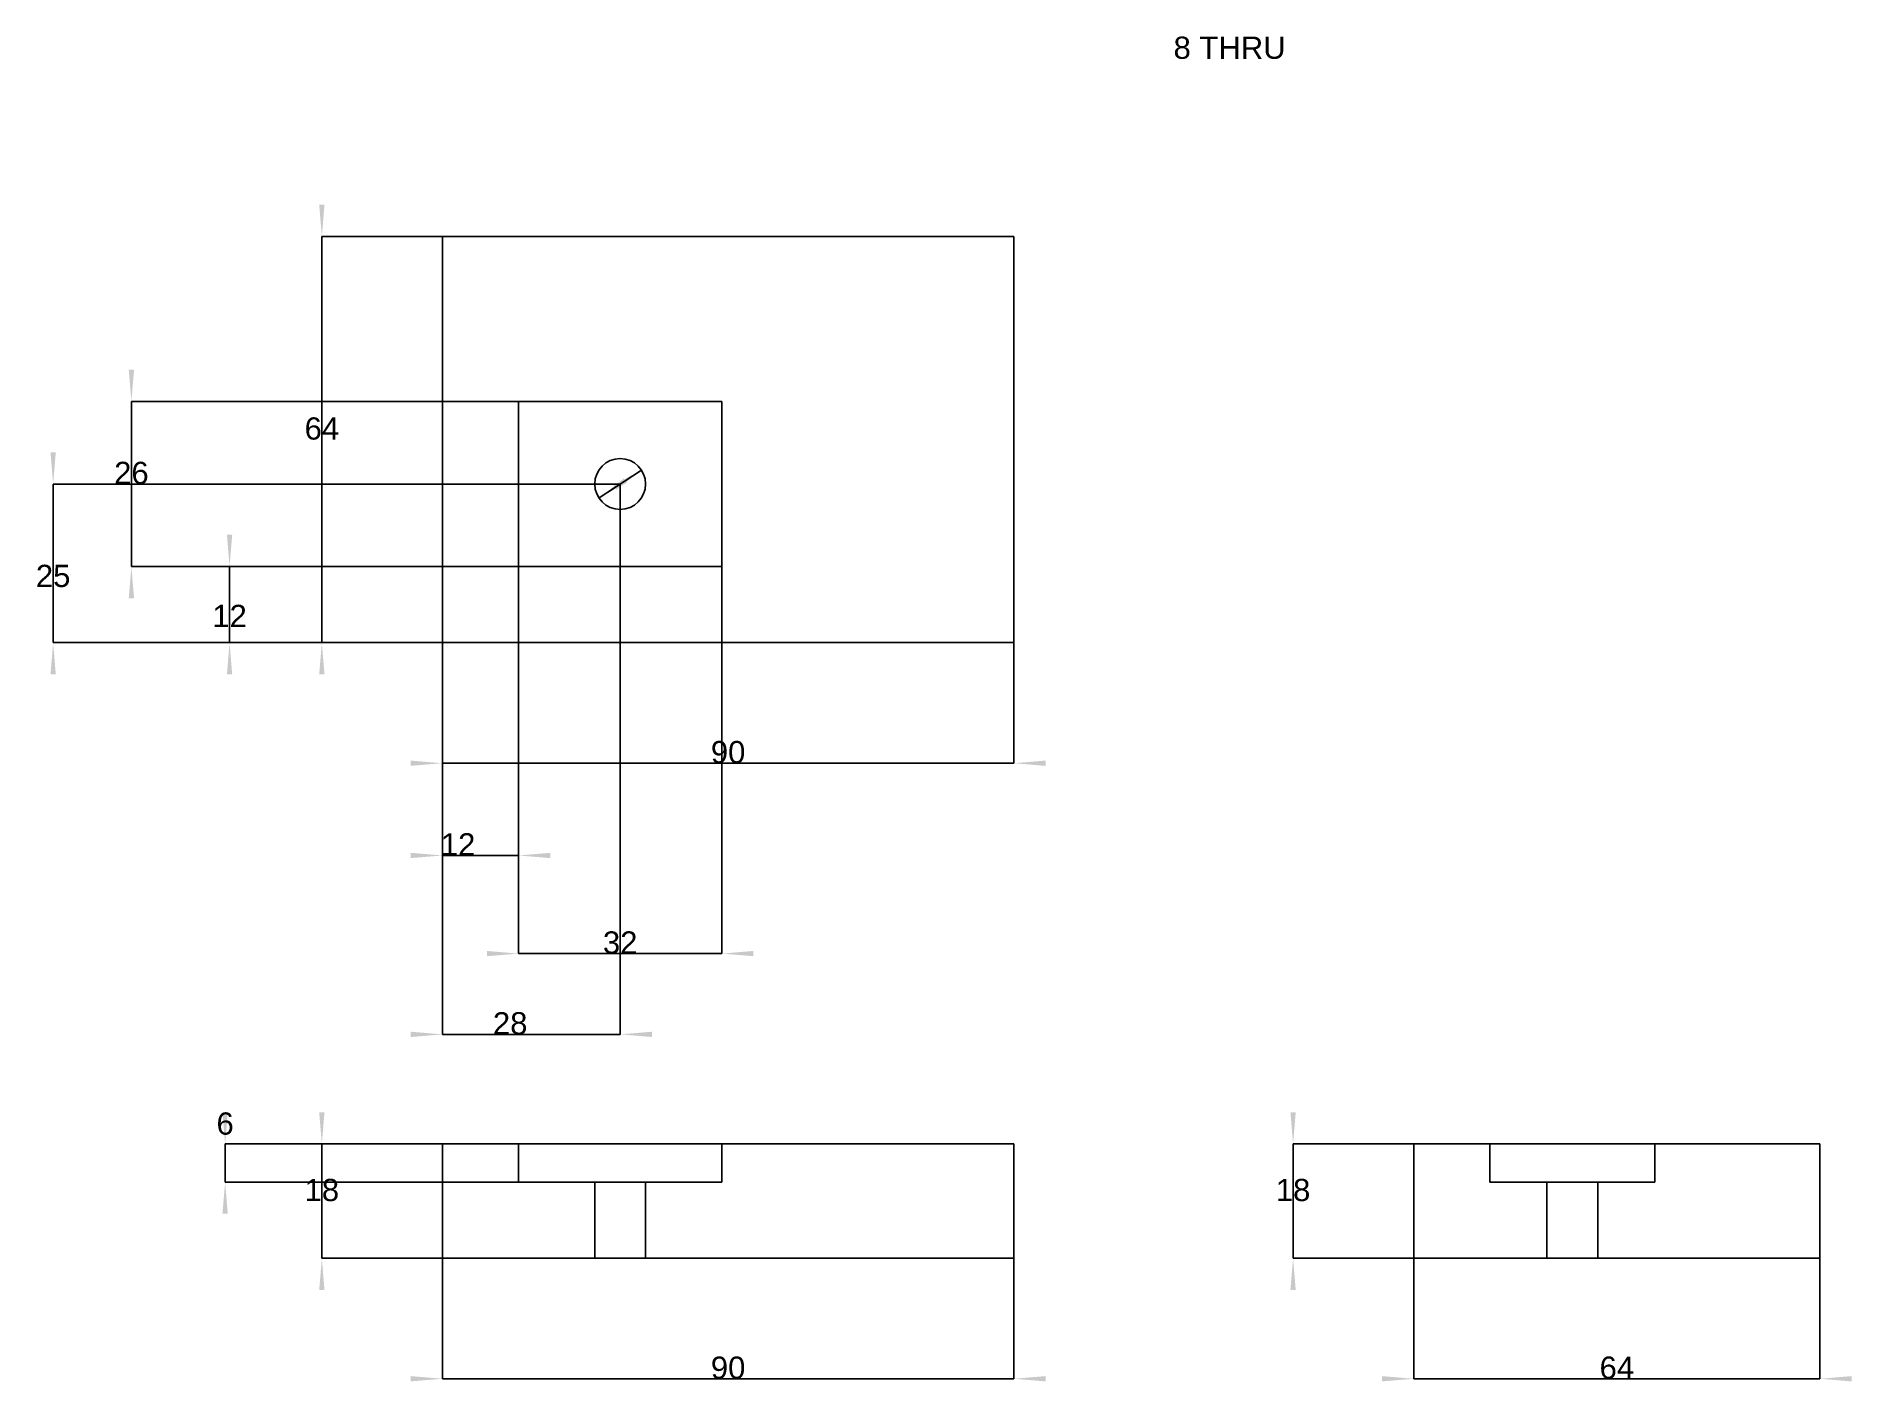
# Model space of a CAD drawing. Header units: millimetres. Extents: x 71 to 357, y 56 to 269.
import ezdxf
from ezdxf.enums import TextEntityAlignment as Align

# ---------------------------------------------------------------- set-up
doc = ezdxf.new("R2010")
doc.units = ezdxf.units.MM
doc.layers.get('0').update_dxf_attribs({"linetype": 'CONTINUOUS'})
for name, color, linetype in [('D', 7, 'CONTINUOUS'), ('D001', 7, 'CONTINUOUS'), ('D002', 7, 'CONTINUOUS'), ('D003', 7, 'CONTINUOUS'), ('D004', 7, 'CONTINUOUS'), ('D005', 7, 'CONTINUOUS'), ('D006', 7, 'CONTINUOUS'), ('D007', 7, 'CONTINUOUS'), ('D008', 7, 'CONTINUOUS'), ('D009', 7, 'CONTINUOUS'), ('D010', 7, 'CONTINUOUS'), ('D011', 7, 'CONTINUOUS'), ('D012', 7, 'CONTINUOUS'), ('D013', 7, 'CONTINUOUS'), ('Front', 7, 'CONTINUOUS'), ('Right', 7, 'CONTINUOUS'), ('Top', 7, 'CONTINUOUS')]:
    doc.layers.add(name, color=color, linetype=linetype)
doc.styles.get("Standard").update_dxf_attribs({"font": 'arial.ttf'})
doc.dimstyles.get("Standard").update_dxf_attribs({"dimscale": 0, "dimtxt": 2.5, "dimasz": 2.5, "dimexe": 1.25, "dimexo": 0.625, "dimtad": 1, "dimtxsty": 'STANDARD', "dimcen": 2.5, "dimazin": 3, "dimtfac": 1, "dimtmove": 0, "dimatfit": 3})

# ---------------------------------------------------------------- blocks, each defined once
blk = doc.blocks.new('*D')
at = {"color": 0}
for points in [[(130, 56.5833), (130, 57.4167), (135, 57)], [(230, 56.5833), (230, 57.4167), (225, 57)]]:
    blk.add_solid(points, dxfattribs=at)
at = {"layer": 'D'}
for p, q in [((135, 76), (135, 57)), ((225, 76), (225, 57)), ((135, 57), (225, 57))]:
    blk.add_line(p, q, dxfattribs=at)
blk.add_text('90', height=3.5, dxfattribs=at).set_placement((180, 57), align=Align.CENTER)
blk = doc.blocks.new('*D001')
at = {"color": 0}
for points in [[(115.583, 99), (116.417, 99), (116, 94)], [(115.583, 71), (116.417, 71), (116, 76)]]:
    blk.add_solid(points, dxfattribs=at)
at = {"layer": 'D001'}
for p, q in [((135, 94), (116, 94)), ((116, 76), (116, 94)), ((135, 76), (116, 76))]:
    blk.add_line(p, q, dxfattribs=at)
blk.add_text('18', height=3.5, dxfattribs=at).set_placement((116, 85), align=Align.CENTER)
blk = doc.blocks.new('*D002')
at = {"color": 0}
for points in [[(130, 153.583), (130, 154.417), (135, 154)], [(230, 153.583), (230, 154.417), (225, 154)]]:
    blk.add_solid(points, dxfattribs=at)
at = {"layer": 'D002'}
for p, q in [((135, 173), (135, 154)), ((225, 173), (225, 154)), ((135, 154), (225, 154))]:
    blk.add_line(p, q, dxfattribs=at)
blk.add_text('90', height=3.5, dxfattribs=at).set_placement((180, 154), align=Align.CENTER)
blk = doc.blocks.new('*D003')
at = {"color": 0}
for points in [[(115.583, 242), (116.417, 242), (116, 237)], [(115.583, 168), (116.417, 168), (116, 173)]]:
    blk.add_solid(points, dxfattribs=at)
at = {"layer": 'D003'}
for p, q in [((135, 237), (116, 237)), ((116, 173), (116, 237)), ((135, 173), (116, 173))]:
    blk.add_line(p, q, dxfattribs=at)
blk.add_text('64', height=3.5, dxfattribs=at).set_placement((116, 205), align=Align.CENTER)
blk = doc.blocks.new('*D004')
at = {"color": 0}
for points in [[(283, 56.5833), (283, 57.4167), (288, 57)], [(357, 56.5833), (357, 57.4167), (352, 57)]]:
    blk.add_solid(points, dxfattribs=at)
at = {"layer": 'D004'}
for p, q in [((288, 76), (288, 57)), ((352, 76), (352, 57)), ((288, 57), (352, 57))]:
    blk.add_line(p, q, dxfattribs=at)
blk.add_text('64', height=3.5, dxfattribs=at).set_placement((320, 57), align=Align.CENTER)
blk = doc.blocks.new('*D005')
at = {"color": 0}
for points in [[(268.583, 99), (269.417, 99), (269, 94)], [(268.583, 71), (269.417, 71), (269, 76)]]:
    blk.add_solid(points, dxfattribs=at)
at = {"layer": 'D005'}
for p, q in [((288, 94), (269, 94)), ((269, 76), (269, 94)), ((288, 76), (269, 76))]:
    blk.add_line(p, q, dxfattribs=at)
blk.add_text('18', height=3.5, dxfattribs=at).set_placement((269, 85), align=Align.CENTER)
blk = doc.blocks.new('*D006')
at = {"color": 0}
for points in [[(130, 139.048), (130, 139.881), (135, 139.464)], [(152, 139.048), (152, 139.881), (147, 139.464)]]:
    blk.add_solid(points, dxfattribs=at)
at = {"layer": 'D006'}
for p, q in [((147, 185), (147, 139.464)), ((135, 173), (135, 139.464)), ((135, 139.464), (147, 139.464))]:
    blk.add_line(p, q, dxfattribs=at)
blk.add_text('12', height=3.5, dxfattribs=at).set_placement((137.464, 139.464), align=Align.CENTER)
blk = doc.blocks.new('*D007')
at = {"color": 0}
for points in [[(101.048, 190), (101.881, 190), (101.464, 185)], [(101.048, 168), (101.881, 168), (101.464, 173)]]:
    blk.add_solid(points, dxfattribs=at)
at = {"layer": 'D007'}
for p, q in [((147, 185), (101.464, 185)), ((101.464, 173), (101.464, 185)), ((135, 173), (101.464, 173))]:
    blk.add_line(p, q, dxfattribs=at)
blk.add_text('12', height=3.5, dxfattribs=at).set_placement((101.464, 175.464), align=Align.CENTER)
blk = doc.blocks.new('*D008')
at = {"color": 0}
for points in [[(142, 123.583), (142, 124.417), (147, 124)], [(184, 123.583), (184, 124.417), (179, 124)]]:
    blk.add_solid(points, dxfattribs=at)
at = {"layer": 'D008'}
for p, q in [((147, 185), (147, 124)), ((179, 185), (179, 124)), ((147, 124), (179, 124))]:
    blk.add_line(p, q, dxfattribs=at)
blk.add_text('32', height=3.5, dxfattribs=at).set_placement((163, 124), align=Align.CENTER)
blk = doc.blocks.new('*D009')
at = {"color": 0}
for points in [[(85.5833, 216), (86.4167, 216), (86, 211)], [(85.5833, 180), (86.4167, 180), (86, 185)]]:
    blk.add_solid(points, dxfattribs=at)
at = {"layer": 'D009'}
for p, q in [((147, 211), (86, 211)), ((86, 185), (86, 211)), ((147, 185), (86, 185))]:
    blk.add_line(p, q, dxfattribs=at)
blk.add_text('26', height=3.5, dxfattribs=at).set_placement((86, 198), align=Align.CENTER)
blk = doc.blocks.new('*D010')
at = {"color": 0}
for points in [[(100.347, 99), (101.181, 99), (100.764, 94)], [(100.347, 83), (101.181, 83), (100.764, 88)]]:
    blk.add_solid(points, dxfattribs=at)
at = {"layer": 'D010'}
for p, q in [((135, 94), (100.764, 94)), ((100.764, 88), (100.764, 94)), ((147, 88), (100.764, 88))]:
    blk.add_line(p, q, dxfattribs=at)
blk.add_text('6', height=3.5, dxfattribs=at).set_placement((100.764, 95.4721), align=Align.CENTER)
blk = doc.blocks.new('*D011')
at = {"color": 0}
for points in [[(130, 110.854), (130, 111.687), (135, 111.27)], [(168, 110.854), (168, 111.687), (163, 111.27)]]:
    blk.add_solid(points, dxfattribs=at)
at = {"layer": 'D011'}
for p, q in [((163, 198), (163, 111.27)), ((135, 173), (135, 111.27)), ((135, 111.27), (163, 111.27))]:
    blk.add_line(p, q, dxfattribs=at)
blk.add_text('28', height=3.5, dxfattribs=at).set_placement((145.67, 111.27), align=Align.CENTER)
blk = doc.blocks.new('*D012')
at = {"color": 0}
for points in [[(73.2533, 203), (74.0866, 203), (73.6699, 198)], [(73.2533, 168), (74.0866, 168), (73.6699, 173)]]:
    blk.add_solid(points, dxfattribs=at)
at = {"layer": 'D012'}
for p, q in [((163, 198), (73.6699, 198)), ((73.6699, 173), (73.6699, 198)), ((135, 173), (73.6699, 173))]:
    blk.add_line(p, q, dxfattribs=at)
blk.add_text('25', height=3.5, dxfattribs=at).set_placement((73.6699, 181.77), align=Align.CENTER)
blk = doc.blocks.new('*D013')
at = {"color": 0}
for points in [[(162.395, 197.101), (161.936, 197.797), (166.338, 200.204)], [(164.064, 198.203), (163.605, 198.899), (159.662, 195.796)]]:
    blk.add_solid(points, dxfattribs=at)
at = {"layer": 'D013'}
blk.add_line((166.338, 200.204), (159.662, 195.796), dxfattribs=at)
blk.add_text('8 THRU', height=3.5, dxfattribs=at).set_placement((259, 265), align=Align.CENTER)

msp = doc.modelspace()

# ---------------------------------------------------------------- linework, layer by layer
at = {"layer": 'Front'}
for p, q in [((135, 76), (135, 94)), ((135, 94), (225, 94)), ((135, 76), (135, 94)), ((135, 94), (225, 94)), ((147, 94), (179, 94)), ((147, 94), (179, 94)), ((147, 88), (147, 94)), ((147, 88), (147, 94)), ((179, 88), (179, 94)), ((179, 88), (179, 94)), ((225, 76), (225, 94)), ((225, 76), (225, 94)), ((147, 88), (179, 88)), ((147, 88), (179, 88)), ((159, 88), (159, 76)), ((167, 88), (167, 76)), ((135, 76), (225, 76)), ((135, 76), (225, 76))]:
    msp.add_line(p, q, dxfattribs=at)
for points in [[(159, 88), (159.1, 88), (159.396, 88), (159.873, 88), (160.506, 88), (161.264, 88), (162.11, 88), (163, 88), (163.89, 88), (164.736, 88), (165.494, 88), (166.127, 88), (166.604, 88), (166.9, 88), (167, 88)], [(167, 88), (166.9, 88), (166.604, 88), (166.127, 88), (165.494, 88), (164.736, 88), (163.89, 88), (163, 88), (162.11, 88), (161.264, 88), (160.506, 88), (159.873, 88), (159.396, 88), (159.1, 88), (159, 88)], [(159, 76), (159.1, 76), (159.396, 76), (159.873, 76), (160.506, 76), (161.264, 76), (162.11, 76), (163, 76), (163.89, 76), (164.736, 76), (165.494, 76), (166.127, 76), (166.604, 76), (166.9, 76), (167, 76)], [(167, 76), (166.9, 76), (166.604, 76), (166.127, 76), (165.494, 76), (164.736, 76), (163.89, 76), (163, 76), (162.11, 76), (161.264, 76), (160.506, 76), (159.873, 76), (159.396, 76), (159.1, 76), (159, 76)]]:
    msp.add_open_spline(points, degree=1, dxfattribs=at)
at = {"layer": 'Right'}
for p, q in [((288, 76), (288, 94)), ((288, 94), (352, 94)), ((288, 76), (288, 94)), ((288, 94), (352, 94)), ((300, 94), (326, 94)), ((300, 94), (326, 94)), ((300, 88), (300, 94)), ((300, 88), (300, 94)), ((326, 88), (326, 94)), ((326, 88), (326, 94)), ((352, 76), (352, 94)), ((352, 76), (352, 94)), ((300, 88), (326, 88)), ((300, 88), (326, 88)), ((309, 88), (309, 76)), ((317, 88), (317, 76)), ((288, 76), (352, 76)), ((288, 76), (352, 76))]:
    msp.add_line(p, q, dxfattribs=at)
for points in [[(317, 88), (316.9, 88), (316.604, 88), (316.127, 88), (315.494, 88), (314.736, 88), (313.89, 88), (313, 88), (312.11, 88), (311.264, 88), (310.506, 88), (309.873, 88), (309.396, 88), (309.1, 88), (309, 88)], [(313, 88), (313.448, 88), (313.89, 88), (314.321, 88), (314.736, 88), (315.128, 88), (315.494, 88), (315.828, 88), (316.127, 88), (316.387, 88), (316.604, 88), (316.776, 88), (316.9, 88), (316.975, 88), (317, 88)], [(317, 76), (316.9, 76), (316.604, 76), (316.127, 76), (315.494, 76), (314.736, 76), (313.89, 76), (313, 76), (312.11, 76), (311.264, 76), (310.506, 76), (309.873, 76), (309.396, 76), (309.1, 76), (309, 76)], [(313, 76), (313.448, 76), (313.89, 76), (314.321, 76), (314.736, 76), (315.128, 76), (315.494, 76), (315.828, 76), (316.127, 76), (316.387, 76), (316.604, 76), (316.776, 76), (316.9, 76), (316.975, 76), (317, 76)]]:
    msp.add_open_spline(points, degree=1, dxfattribs=at)
for points in [[(309, 88), (309.013, 88), (309.025, 88), (309.063, 88), (309.1, 88), (309.162, 88), (309.224, 88), (309.31, 88), (309.396, 88), (309.505, 88), (309.613, 88), (309.743, 88), (309.873, 88), (310.022, 88), (310.172, 88), (310.339, 88), (310.506, 88), (310.689, 88), (310.872, 88), (311.068, 88), (311.264, 88), (311.472, 88), (311.679, 88), (311.894, 88), (312.11, 88), (312.551, 88), (313, 88)], [(309, 76), (309.013, 76), (309.025, 76), (309.063, 76), (309.1, 76), (309.162, 76), (309.224, 76), (309.31, 76), (309.396, 76), (309.505, 76), (309.613, 76), (309.743, 76), (309.873, 76), (310.022, 76), (310.172, 76), (310.339, 76), (310.506, 76), (310.689, 76), (310.872, 76), (311.068, 76), (311.264, 76), (311.472, 76), (311.679, 76), (311.894, 76), (312.11, 76), (312.551, 76), (313, 76)]]:
    msp.add_open_spline(points, degree=2, knots=[4.712389, 4.712389, 4.712389, 4.8245887, 4.8245887, 4.9367885, 4.9367885, 5.0489882, 5.0489882, 5.1611879, 5.1611879, 5.2733877, 5.2733877, 5.3855874, 5.3855874, 5.4977871, 5.4977871, 5.6099869, 5.6099869, 5.7221866, 5.7221866, 5.8343864, 5.8343864, 5.9465861, 5.9465861, 6.0587858, 6.0587858, 6.2831853, 6.2831853, 6.2831853], dxfattribs=at)
at = {"layer": 'Top'}
for p, q in [((135, 173), (135, 237)), ((135, 237), (225, 237)), ((135, 173), (135, 237)), ((135, 237), (225, 237)), ((225, 173), (225, 237)), ((225, 173), (225, 237)), ((147, 211), (179, 211)), ((147, 185), (147, 211)), ((147, 211), (179, 211)), ((147, 185), (147, 211)), ((179, 185), (179, 211)), ((179, 185), (179, 211)), ((147, 185), (179, 185)), ((147, 185), (179, 185)), ((135, 173), (225, 173)), ((135, 173), (225, 173))]:
    msp.add_line(p, q, dxfattribs=at)
msp.add_circle((163, 198), 4, dxfattribs=at)
msp.add_circle((163, 198), 4, dxfattribs=at)

# ---------------------------------------------------------------- dimensions: what is measured, and where the dimension line sits
at = {"layer": 'D'}
dim = msp.add_linear_dim(base=(180, 57), p1=(135, 76), p2=(225, 76), text='90', dimstyle='STANDARD', dxfattribs=at)
dim.commit()
dim.dimension.update_dxf_attribs({"geometry": '*D', "text_midpoint": (180, 62)})
at = {"layer": 'D001'}
dim = msp.add_linear_dim(base=(116, 85), p1=(135, 76), p2=(135, 94), angle=90, text='18', dimstyle='STANDARD', dxfattribs=at)
dim.commit()
dim.dimension.update_dxf_attribs({"geometry": '*D001', "text_midpoint": (121, 85)})
at = {"layer": 'D002'}
dim = msp.add_linear_dim(base=(180, 154), p1=(135, 173), p2=(225, 173), text='90', dimstyle='STANDARD', dxfattribs=at)
dim.commit()
dim.dimension.update_dxf_attribs({"geometry": '*D002', "text_midpoint": (180, 159)})
at = {"layer": 'D003'}
dim = msp.add_linear_dim(base=(116, 205), p1=(135, 173), p2=(135, 237), angle=90, text='64', dimstyle='STANDARD', dxfattribs=at)
dim.commit()
dim.dimension.update_dxf_attribs({"geometry": '*D003', "text_midpoint": (121, 205)})
at = {"layer": 'D004'}
dim = msp.add_linear_dim(base=(320, 57), p1=(288, 76), p2=(352, 76), text='64', dimstyle='STANDARD', dxfattribs=at)
dim.commit()
dim.dimension.update_dxf_attribs({"geometry": '*D004', "text_midpoint": (320, 62)})
at = {"layer": 'D005'}
dim = msp.add_linear_dim(base=(269, 85), p1=(288, 76), p2=(288, 94), angle=90, text='18', dimstyle='STANDARD', dxfattribs=at)
dim.commit()
dim.dimension.update_dxf_attribs({"geometry": '*D005', "text_midpoint": (274, 85)})
at = {"layer": 'D006'}
dim = msp.add_linear_dim(base=(137.464, 139.464), p1=(135, 173), p2=(147, 185), text='12', dimstyle='STANDARD', dxfattribs=at)
dim.commit()
dim.dimension.update_dxf_attribs({"geometry": '*D006', "text_midpoint": (141, 143)})
at = {"layer": 'D007'}
dim = msp.add_linear_dim(base=(101.464, 175.464), p1=(135, 173), p2=(147, 185), angle=90, text='12', dimstyle='STANDARD', dxfattribs=at)
dim.commit()
dim.dimension.update_dxf_attribs({"geometry": '*D007', "text_midpoint": (105, 179)})
at = {"layer": 'D008'}
dim = msp.add_linear_dim(base=(163, 124), p1=(147, 185), p2=(179, 185), text='32', dimstyle='STANDARD', dxfattribs=at)
dim.commit()
dim.dimension.update_dxf_attribs({"geometry": '*D008', "text_midpoint": (163, 129)})
at = {"layer": 'D009'}
dim = msp.add_linear_dim(base=(86, 198), p1=(147, 185), p2=(147, 211), angle=90, text='26', dimstyle='STANDARD', dxfattribs=at)
dim.commit()
dim.dimension.update_dxf_attribs({"geometry": '*D009', "text_midpoint": (91, 198)})
at = {"layer": 'D010'}
dim = msp.add_linear_dim(base=(100.764, 95.472), p1=(147, 88), p2=(135, 94), angle=90, text='6', dimstyle='STANDARD', dxfattribs=at)
dim.commit()
dim.dimension.update_dxf_attribs({"geometry": '*D010', "text_midpoint": (103, 91)})
at = {"layer": 'D011'}
dim = msp.add_linear_dim(base=(145.67, 111.27), p1=(135, 173), p2=(163, 198), text='28', dimstyle='STANDARD', dxfattribs=at)
dim.commit()
dim.dimension.update_dxf_attribs({"geometry": '*D011', "text_midpoint": (149, 115)})
at = {"layer": 'D012'}
dim = msp.add_linear_dim(base=(73.67, 181.77), p1=(135, 173), p2=(163, 198), angle=90, text='25', dimstyle='STANDARD', dxfattribs=at)
dim.commit()
dim.dimension.update_dxf_attribs({"geometry": '*D012', "text_midpoint": (77, 185.5)})
at = {"layer": 'D013'}
dim = msp.add_diameter_dim_2p(p1=(166.338, 200.204), p2=(159.662, 195.796), text='8 THRU', dimstyle='STANDARD', dxfattribs=at)
dim.commit()
dim.dimension.update_dxf_attribs({"geometry": '*D013', "text_midpoint": (259, 265)})

doc.saveas('drawing.dxf')
